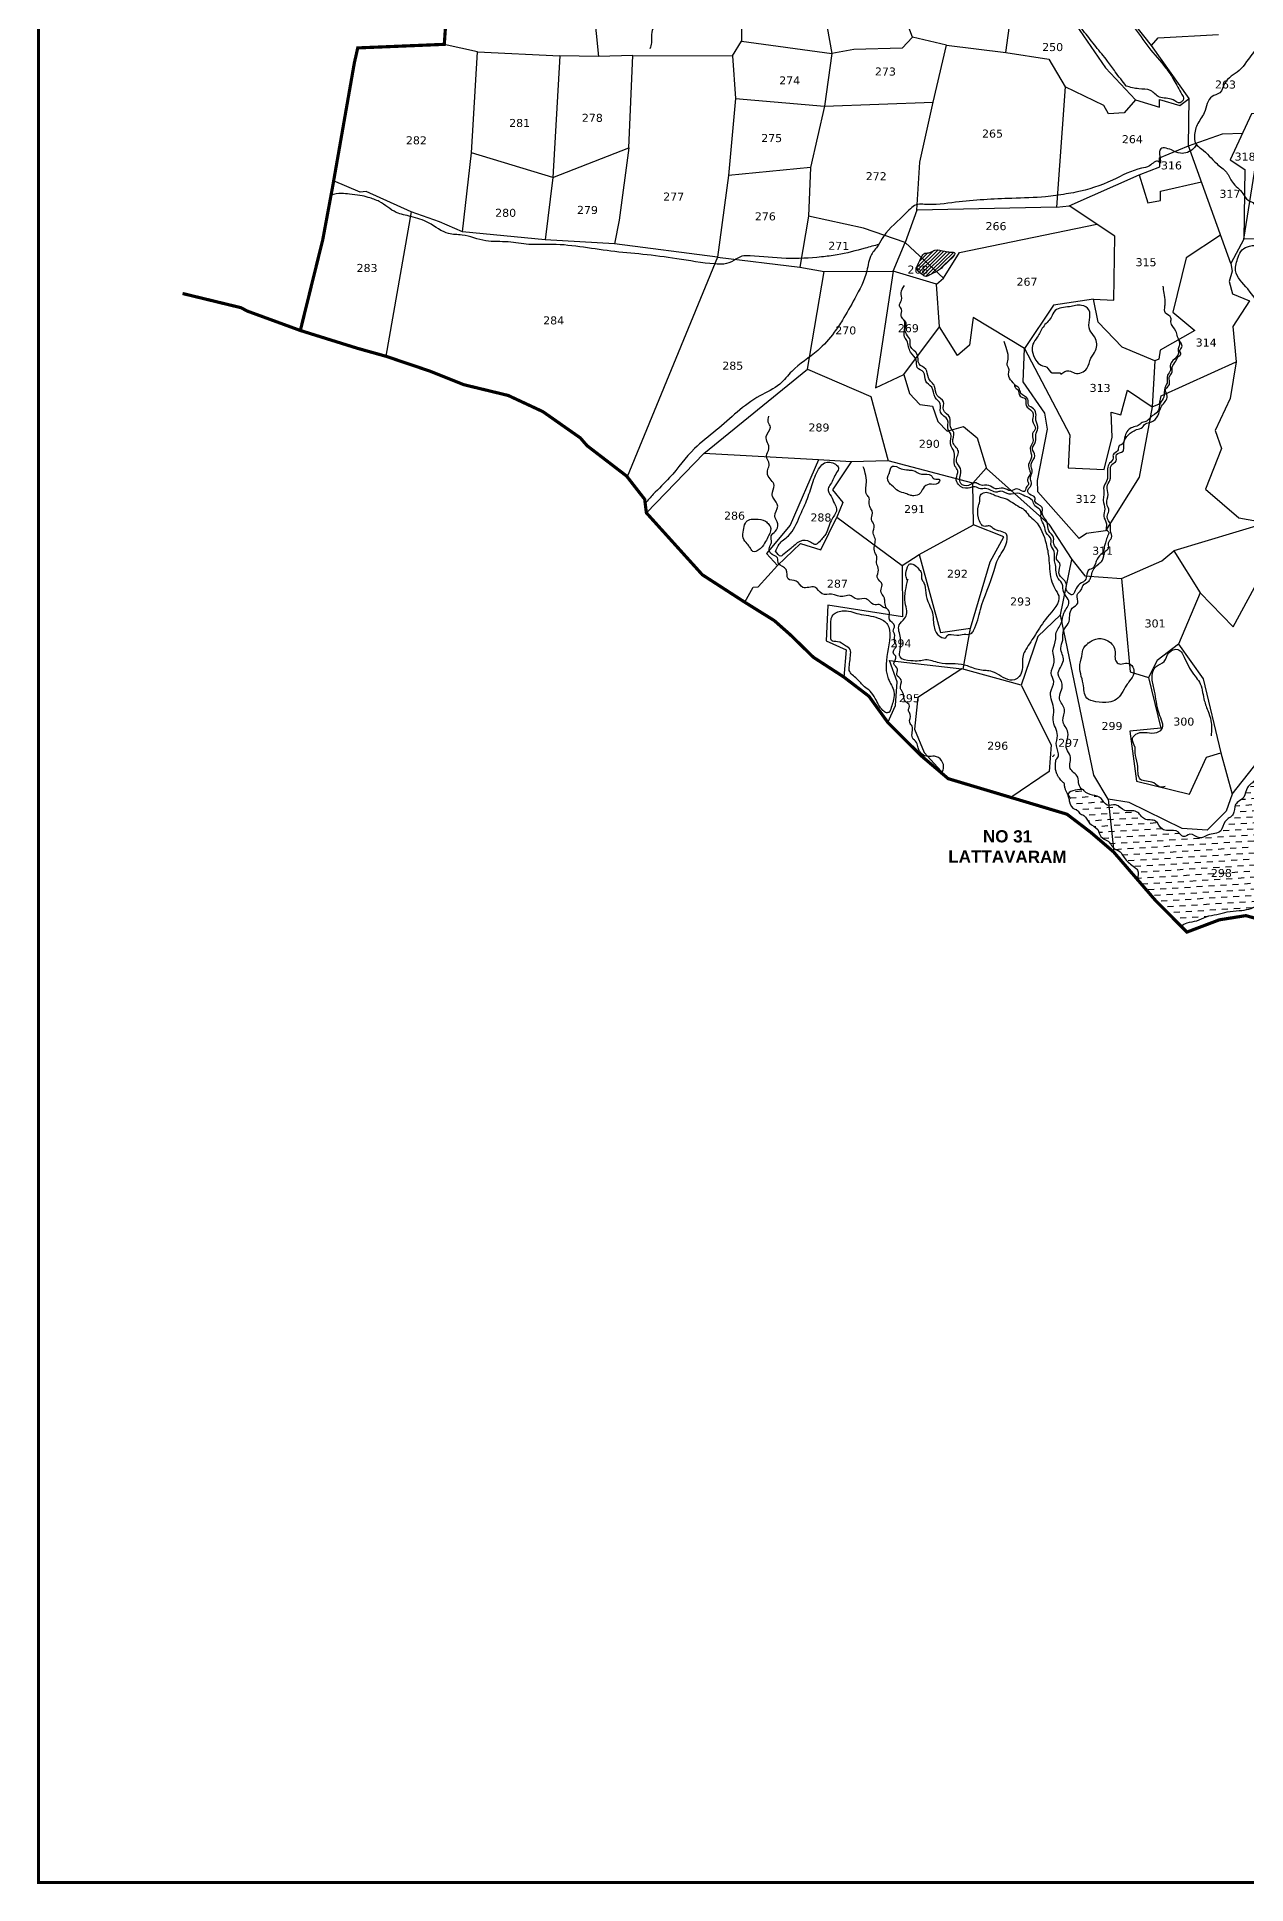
# Model space of a CAD drawing. Header units: inches. Extents: x 745102 to 755901, y 1649153 to 1658333.
# Drawn here: x 745102 to 748146, y 1649153 to 1653804 of the extents above; entities that cross this region are included whole.
import ezdxf
from ezdxf.enums import TextEntityAlignment as Align

# ---------------------------------------------------------------- set-up
doc = ezdxf.new("R2010")
doc.units = ezdxf.units.IN
doc.header["$MEASUREMENT"] = 0
doc.linetypes.add('ACAD_ISO02W100', pattern=[15, 12, -3])
for name, color, linetype in [('HILL', 223, 'Continuous'), ('PLOT', 7, 'Continuous'), ('PLOT NO', 7, 'Continuous'), ('ROADS', 6, 'Continuous'), ('tank', 4, 'Continuous'), ('TANKS-STREAM', 4, 'Continuous'), ('VILLAGE BOUNDRY', 5, 'Continuous'), ('VILLAGE STONES', 240, 'Continuous')]:
    doc.layers.add(name, color=color, linetype=linetype)
doc.styles.get("Standard").update_dxf_attribs({"font": 'verdana_0.ttf'})

msp = doc.modelspace()

# ---------------------------------------------------------------- hatches: boundary and pattern name
at = {"layer": 'tank'}
h = msp.add_hatch(dxfattribs=at)
h.set_pattern_fill('DASH', color=256, scale=121.5050865, angle=3.540536199, style=0)
edge = h.paths.add_edge_path()
edge.add_spline(control_points=[(747982.1, 1651565.2), (747987.3, 1651568.1), (747999.9, 1651575.1), (748023.2, 1651576.5), (748045.9, 1651590.5), (748072.7, 1651593.7), (748099.9, 1651601.7), (748127.3, 1651603.5), (748160.7, 1651607.2), (748189, 1651626), (748207.9, 1651646.9), (748220.5, 1651672.6), (748248.7, 1651681.9), (748271, 1651710.6), (748272.9, 1651744.8), (748269.4, 1651775.5), (748263.2, 1651803.4), (748275.9, 1651823), (748281.2, 1651844), (748280.1, 1651866.1), (748268.5, 1651887.9), (748248.3, 1651899.7), (748240.4, 1651917.7), (748239.6, 1651932.6), (748248.6, 1651942.9), (748261, 1651946), (748259.2, 1651960.9), (748247.1, 1651953.7), (748237.8, 1651961.9), (748229.4, 1651969.3), (748219.2, 1651976.1), (748205.5, 1651981.7), (748187.4, 1651971.3), (748170.9, 1651956.4), (748171.4, 1651928.9), (748145, 1651917.3), (748145.6, 1651885.7), (748114.4, 1651875.4), (748119.3, 1651842.2), (748089, 1651832.6), (748086.9, 1651795.7), (748052.6, 1651799.4), (748028.2, 1651780), (748008.2, 1651803.9), (747987.3, 1651784.2), (747974.8, 1651808.2), (747953.9, 1651804.9), (747930, 1651807.5), (747922.5, 1651837.5), (747887.3, 1651827), (747873.4, 1651861.2), (747839.2, 1651848.6), (747821.7, 1651876.3), (747793.4, 1651863.3), (747779.5, 1651899.5), (747747.1, 1651891.7), (747736.4, 1651909.3), (747720.9, 1651908.1), (747692.6, 1651905.5), (747700.2, 1651886.9), (747701.3, 1651874.2), (747708.9, 1651859.9), (747722.3, 1651857.9), (747725.7, 1651847), (747743.5, 1651844.1), (747748.9, 1651819.7), (747775.5, 1651813.1), (747777.8, 1651786.6), (747803.5, 1651781), (747810, 1651759.7), (747831.1, 1651754.4), (747840.2, 1651730.5), (747859.8, 1651718.6), (747877.3, 1651703.3), (747874.7, 1651690.7), (747872.8, 1651682)], knot_values=[0, 0, 0, 0, 17.611025, 42.441228, 67.641244, 94.937652, 121.838193, 151.895834, 176.605998, 220.849844, 248.659298, 260.215209, 304.558984, 328.754268, 364.622076, 401.716755, 423.098951, 445.671335, 467.562283, 487.091994, 510.431758, 537.778343, 553.757386, 567.401569, 579.343669, 592.135903, 600.352917, 608.660226, 621.996551, 632.979036, 643.014544, 658.428103, 673.310246, 701.857918, 720.333592, 747.399141, 773.163048, 800.695457, 825.788466, 852.491313, 878.746696, 913.439514, 934.031717, 960.457501, 978.145111, 994.092121, 1020.885527, 1035.131591, 1061.460893, 1089.90242, 1116.624727, 1146.531778, 1173.381754, 1194.562088, 1216.936085, 1263.386738, 1268.156459, 1269.665108, 1308.418954, 1313.663694, 1325.241956, 1348.206924, 1352.418202, 1363.74902, 1375.994392, 1400.056314, 1425.89547, 1445.370869, 1466.346169, 1493.568903, 1500.713703, 1528.332344, 1559.658591, 1570.131417, 1593.913244, 1593.913244, 1593.913244, 1593.913244], degree=3, periodic=0)
edge.add_spline(control_points=[(747872.8, 1651682), (747887.6, 1651664.3), (747921.9, 1651623.3), (747960.3, 1651586.2), (747982.1, 1651565.2)], knot_values=[0, 0, 0, 0, 68.78838, 158.969515, 158.969515, 158.969515, 158.969515], degree=3, periodic=0)
at = {"layer": 'TANKS-STREAM'}
h = msp.add_hatch(dxfattribs=at)
h.set_pattern_fill('ANSI31', color=256, scale=50.358309, angle=-0.2176, style=0)
h.set_pattern_definition([(44.78239196, (-11661.9383, -9013.263), (-4.434150564, 4.467960739), [])])
edge = h.paths.add_edge_path()
edge.add_spline(control_points=[(747319.3, 1653228.2), (747322.7, 1653236.3), (747326.9, 1653246.3), (747335.9, 1653260.4), (747350, 1653258.1), (747364.7, 1653271.1), (747385, 1653263.6), (747399.2, 1653262), (747416.2, 1653261.5), (747403.9, 1653242.7), (747390.4, 1653234.5), (747377.6, 1653218.9), (747365.5, 1653211.9), (747353.1, 1653206.6), (747338.8, 1653197), (747328.8, 1653208), (747318.5, 1653213.7), (747316.9, 1653224.5), (747319.6, 1653228.9), (747319.9, 1653229.5)], knot_values=[0, 0, 0, 0, 26.69036, 33.055765, 46.64494, 62.38284, 87.292683, 100.920415, 112.527984, 121.182692, 151.18496, 167.067624, 179.129463, 192.15518, 209.329109, 220.525263, 231.286721, 244.256173, 246.396802, 246.396802, 246.396802, 246.396802], degree=3, periodic=0)

# ---------------------------------------------------------------- linework, layer by layer
at = {"layer": 'HILL'}
for points in [[(747844.4, 1653679.9), (747876.6, 1653672.9), (747905.9, 1653668.4), (747928, 1653652.2), (747962.5, 1653645.2), (747980.6, 1653637.8), (747988.5, 1653647.6), (747984.6, 1653658.8), (747964.7, 1653695), (747943.8, 1653725.9), (747901.5, 1653776.8), (747861.6, 1653830.2), (747834.3, 1653859.1), (747787.9, 1653917.7), (747775.8, 1653937.3), (747747.5, 1653956.4), (747718.8, 1653982.4), (747673.4, 1654010.9), (747651.6, 1654041.8), (747656.1, 1654072.7), (747644, 1654096.2), (747620.1, 1654129), (747555.9, 1654193.2), (747519.9, 1654232.4), (747466.7, 1654285.5), (747433.1, 1654316.4), (747403.4, 1654326.3), (747392.1, 1654321), (747395.4, 1654300.9), (747401.1, 1654256.5), (747409.4, 1654232.1), (747423, 1654212), (747452.6, 1654168.9), (747467.7, 1654143.5), (747497.4, 1654111.6), (747550, 1654061.9), (747564.1, 1654046.7), (747588, 1654031), (747619.8, 1654029.9), (747636.4, 1654029.8), (747648, 1654005.8), (747672.2, 1653930.3), (747686.3, 1653896.6), (747711, 1653849.6), (747739.8, 1653815.1), (747768, 1653779.3), (747797.6, 1653742.6), (747817.1, 1653715.7), (747844.4, 1653679.9)], [(752594.5, 1649531.7), (752557.7, 1649556.8), (752540.7, 1649595), (752545.5, 1649667.2), (752573.5, 1649717.4), (752593.3, 1649740), (752628.1, 1649778.2), (752650.8, 1649800.4), (752661.8, 1649811.6), (752673.2, 1649834.5), (752671.5, 1649846.1), (752661.2, 1649845.8), (752625.9, 1649833.7), (752509.6, 1649792.7), (752498.3, 1649785.9), (752464.4, 1649781.2), (752426.2, 1649760.8), (752362.4, 1649738.1), (752322.9, 1649724.9), (752296.5, 1649713), (752255, 1649702.6), (752171, 1649727.5), (752119.4, 1649747.2), (752109.5, 1649747.3), (752069.8, 1649769.7), (752051.7, 1649771.4), (752043.4, 1649763.3), (752043, 1649749.6), (752045.4, 1649733.5), (752045.2, 1649697.5), (752042.1, 1649691.4), (752027, 1649684.6), (752011.3, 1649693.6), (751993.2, 1649721), (751951.5, 1649770.2), (751907.5, 1649824.4), (751839.9, 1649902.5), (751753.5, 1649998.8), (751693.5, 1650063), (751595, 1650128.6), (751505.1, 1650174.2), (751443.2, 1650206.9), (751401.3, 1650227.7), (751322.1, 1650298), (751241.4, 1650350.7), (751194.3, 1650393.3), (751150.9, 1650417.8), (751039.4, 1650474.5), (750857.3, 1650563.9), (750578.8, 1650697.8), (750538.4, 1650732.4), (750451.4, 1650795.5), (750404, 1650842.7), (750311.7, 1650920.2), (750271.2, 1650969.3), (750224.2, 1650998), (750169.6, 1651043.1), (750094, 1651053.7), (749972.3, 1651086.6), (749890.9, 1651137.3), (749845, 1651181.8), (749822.9, 1651267), (749828, 1651308.6), (749835.2, 1651344.2), (749832.1, 1651389.1), (749793.9, 1651453.1), (749719, 1651512), (749657.9, 1651571.3), (749614.2, 1651606.5), (749568.9, 1651651.6), (749562.1, 1651707.6), (749574.9, 1651729.5), (749590.4, 1651772.3), (749568.5, 1651796.1), (749534.9, 1651799.5), (749497.6, 1651829.3), (749476.5, 1651836.8), (749451.2, 1651851.8), (749406.2, 1651871.2), (749369.4, 1651899.4), (749350.8, 1651923.7), (749331.5, 1651929.8), (749262.3, 1651960.8), (749223.3, 1651979.7), (749217.3, 1652022.3), (749192.1, 1652048.2), (749178.4, 1652068.6), (749105.3, 1652108), (749060.8, 1652119.1), (749037.6, 1652104.9), (749027.1, 1652076.4), (749023, 1652029.1), (749011.9, 1651995), (749002.4, 1651956), (749001.2, 1651934), (749000, 1651917), (748984.5, 1651895.6), (748966.4, 1651895.7), (748943.8, 1651889.7), (748914.6, 1651896.4), (748892.1, 1651896.5), (748868, 1651921.4), (748877, 1651974.1), (748888.8, 1652052.7), (748895.6, 1652111), (748930.6, 1652174.4), (748959.9, 1652208.4), (748986.5, 1652256.7), (748996.5, 1652284.7), (748951, 1652325.6), (748933.7, 1652352.3), (748900.3, 1652382.7), (748863.6, 1652425.7), (748823.5, 1652456.1), (748775.8, 1652500.8), (748747.3, 1652524.6), (748684.6, 1652558.9), (748659.9, 1652571.1), (748556.6, 1652656.1), (748493, 1652715.7), (748417.3, 1652794.6), (748376.6, 1652838.1), (748329.9, 1652867.4), (748247, 1652931), (748230.1, 1652967.9), (748244, 1653005.2), (748251.8, 1653026.1), (748231, 1653069.4), (748197, 1653105.2), (748150.5, 1653169.2), (748119.8, 1653215.5), (748126.5, 1653249), (748136.5, 1653267.7), (748155.3, 1653277), (748168.5, 1653278.6), (748183.9, 1653276.3), (748200.4, 1653278.5), (748236.7, 1653258.5), (748265.2, 1653239.7), (748291.5, 1653207.2), (748301.9, 1653191.7), (748332.7, 1653172.9), (748359.4, 1653108.5), (748380.7, 1653057.3), (748439.5, 1652993), (748462.5, 1652981.3), (748488.9, 1652962), (748532.2, 1652917.8), (748577.6, 1652858.3), (748605.2, 1652828.1), (748654.6, 1652787.8), (748706.2, 1652750.7), (748764.4, 1652702.1), (748861, 1652630.3), (748950.5, 1652548.2), (749011.4, 1652493), (749113, 1652407.7), (749155.3, 1652371.2), (749204.1, 1652322.1), (749228.7, 1652297.3), (749335.4, 1652206.9), (749369.4, 1652162.8), (749395.1, 1652124.2), (749429.1, 1652085), (749465.9, 1652078.3), (749499, 1652078.1), (749539, 1652052.1), (749599.7, 1652021.4), (749640.9, 1652010.2), (749665, 1651986.5), (749697.9, 1651933.6), (749779, 1651824.6), (749795.4, 1651809.2), (749826.1, 1651764.5), (749891.9, 1651683.2), (749931.4, 1651641.3), (749985.7, 1651592.7), (750110.9, 1651472.5), (750159.1, 1651432.2), (750270, 1651313.8), (750299.5, 1651267.5), (750337.2, 1651199.2), (750389.4, 1651143.7), (750453.8, 1651123.1), (750491.2, 1651121.9), (750515.9, 1651103.1), (750530.7, 1651082.7), (750569.1, 1651068.8), (750607.7, 1651067.5), (750631.3, 1651058.7), (750673.7, 1651064), (750703.4, 1651043.5), (750764.5, 1651049.4), (750796.7, 1651042), (750876.5, 1651031.8), (750923.3, 1651033.3), (750947.5, 1651031), (750994.8, 1651037.4), (751044.9, 1651031.2), (751148.9, 1651028), (751268.1, 1651038.6), (751327, 1651040.6), (751390.9, 1651054.6), (751480.8, 1651103.2), (751513.6, 1651127), (751546.2, 1651136.2), (751561.1, 1651156.5), (751608.6, 1651188.8), (751658.2, 1651226.5), (751731.6, 1651275.2), (751808.8, 1651302.6), (751861.7, 1651320.9), (751927.7, 1651313.5), (751952, 1651321.6), (751987.2, 1651312.7), (752010.8, 1651315.4), (752039.9, 1651295.4), (752044.2, 1651267.9), (752087.4, 1651192.4), (752141.2, 1651153.7), (752181.7, 1651094.7), (752231.5, 1651066.7), (752268.8, 1651045.1), (752293, 1651018.6), (752295.6, 1651000.5), (752271.3, 1650966.5), (752172.6, 1650911.3), (752054.4, 1650850.5), (751971.5, 1650779.3), (751878.1, 1650687), (751840.5, 1650640.9), (751808.9, 1650590.4), (751805.4, 1650530.5), (751821.2, 1650474.5), (751831, 1650464.5), (751862.9, 1650448.5), (751926.7, 1650433.4), (751957.5, 1650419), (751991.5, 1650404), (752047.1, 1650399.4), (752076.3, 1650397.6), (752121.9, 1650387.5), (752146.7, 1650383.6), (752180.2, 1650369.7), (752227, 1650361.3), (752276.2, 1650362.7), (752324.6, 1650349.9), (752400.5, 1650339.7), (752440.7, 1650334), (752494.6, 1650328.9), (752535.3, 1650328.2), (752621.2, 1650321.3), (752762.4, 1650305.8), (752833.9, 1650304.5), (752892.8, 1650305.3), (752934.7, 1650306.8), (753019.4, 1650304.3), (753066.2, 1650302.5), (753098.1, 1650300.7), (753116.2, 1650293.6), (753116.3, 1650293.5)], [(747679.8, 1652954.5), (747700.2, 1652963.1), (747715.4, 1652957), (747745.3, 1652969), (747755.8, 1652994.9), (747767.6, 1653014.4), (747765.6, 1653047.3), (747752.6, 1653065.6), (747751.9, 1653091.3), (747750.7, 1653116.4), (747732.1, 1653127.8), (747701.7, 1653124.4), (747665.7, 1653114.6), (747655.2, 1653097.3), (747635.2, 1653073.1), (747620.7, 1653047.6), (747609.4, 1653029.9), (747608, 1653013.5), (747617.1, 1652990), (747630.5, 1652977), (747644.3, 1652972.2), (747657.7, 1652958.2), (747679.8, 1652954.5), (747679.8, 1652953.8)], [(746961.6, 1652507.5), (746970.5, 1652526.2), (746994, 1652547.4), (747022.2, 1652596.2), (747039.6, 1652635.8), (747054.8, 1652679.4), (747072.7, 1652719.8), (747084.7, 1652731.2), (747112.7, 1652727.5), (747120.5, 1652719.1), (747115.3, 1652706.7), (747100.1, 1652677.6), (747093.8, 1652666.2), (747101.5, 1652647), (747109.8, 1652628.7), (747115.4, 1652615.7), (747103.9, 1652590.3), (747088.7, 1652553.5), (747072, 1652532.7), (747060.5, 1652525.5), (747049.6, 1652531.8), (747022.5, 1652533.5), (747000.1, 1652515.4), (746982.9, 1652501.9), (746971.9, 1652496.8), (746961.6, 1652507.5), (746961.6, 1652506.7)], [(747248, 1652704.7), (747255.8, 1652722.8), (747277.7, 1652716.5), (747295.3, 1652713.3), (747307.3, 1652712.2), (747329.1, 1652702.8), (747353.5, 1652699.6), (747361.3, 1652690.7), (747374.8, 1652689.1), (747371.2, 1652680.3), (747348.3, 1652677.3), (747333.1, 1652666.9), (747325.3, 1652654), (747309.7, 1652648.3), (747300.3, 1652649.9), (747288.9, 1652654.1), (747270.7, 1652660.4), (747254.6, 1652674.5), (747246.8, 1652681.8), (747248, 1652704.7), (747248.5, 1652705.2)], [(747293.2, 1652435.9), (747290, 1652447.3), (747293.9, 1652469.3), (747298.3, 1652475.9), (747310, 1652475.2), (747321.3, 1652464.4), (747328.5, 1652455.3), (747329.4, 1652439.3), (747335.3, 1652429.2), (747339.6, 1652404.2), (747348, 1652375.6), (747356.4, 1652353.8), (747359.2, 1652330.3), (747367.9, 1652301.3), (747376.3, 1652294), (747390.5, 1652291.2), (747393, 1652295.5), (747417.9, 1652297), (747436.4, 1652299.5), (747454.1, 1652301.3), (747460.4, 1652309.4), (747477.6, 1652362.2), (747512, 1652460.3), (747518.7, 1652482.9), (747541.5, 1652524.6), (747542.9, 1652551.7), (747509.2, 1652566.1), (747499.5, 1652572.8), (747488.8, 1652571.2), (747472.8, 1652592.4), (747472.6, 1652622.6), (747476.1, 1652639.2), (747477.4, 1652649.9), (747488.5, 1652656.8), (747514.9, 1652649.1), (747539.7, 1652641.5), (747576.1, 1652620), (747587.4, 1652613.3), (747599.7, 1652598.8), (747614.7, 1652584.9), (747642.9, 1652527.8), (747649.4, 1652492.6), (747655.8, 1652437.4), (747664.8, 1652414.7), (747674.5, 1652396.4), (747645.7, 1652342.6), (747616.2, 1652299.4), (747591.9, 1652261.4), (747584.9, 1652246.5), (747582.9, 1652211.3), (747575.2, 1652193.7), (747563.3, 1652185.2), (747517.7, 1652200.8), (747498.5, 1652207.5), (747484.7, 1652208.8), (747467.7, 1652211.7), (747437.2, 1652222.2), (747373.5, 1652227.5), (747338.9, 1652235.2), (747323.2, 1652232.4), (747302.4, 1652233.1), (747275.1, 1652242.6), (747275.1, 1652260.2), (747276.5, 1652290.6), (747272.9, 1652323), (747286.5, 1652339), (747291.9, 1652353.4), (747287.6, 1652402.8), (747293.2, 1652435.9), (747293.1, 1652435.7)], [(746897.1, 1652517.8), (746890.5, 1652527), (746880, 1652542.2), (746880.7, 1652561.4), (746885.7, 1652579.5), (746896.7, 1652588.7), (746910.9, 1652589.6), (746936.2, 1652584.2), (746944.8, 1652575.9), (746948.4, 1652571.6), (746944, 1652547.6), (746936.7, 1652533.1), (746924.8, 1652516.4), (746915.2, 1652509.8), (746901.6, 1652510.5), (746897.1, 1652517.8), (746897.1, 1652516.5)], [(747248.8, 1652103.6), (747258.5, 1652135.5), (747259.6, 1652155.8), (747245.5, 1652187.4), (747240, 1652214.3), (747249, 1652293.7), (747243.5, 1652324.2), (747220.2, 1652340.5), (747171.5, 1652350.9), (747129.3, 1652358.6), (747104.4, 1652345.5), (747100.8, 1652332.4), (747100.7, 1652315.1), (747100.6, 1652292.8), (747102.1, 1652284.1), (747117.4, 1652281), (747137.6, 1652270.8), (747149.3, 1652261.6), (747150.2, 1652245.4), (747148.1, 1652226.1), (747147.1, 1652208.8), (747166.3, 1652187.8), (747185.5, 1652167.4), (747199.6, 1652156.6), (747212.8, 1652138.3), (747232.1, 1652107.5), (747240.7, 1652102.2), (747248.8, 1652103.6)], [(747749.3, 1652277.9), (747768.1, 1652287.7), (747794.6, 1652285.1), (747816.1, 1652259.5), (747819.9, 1652230), (747830.2, 1652224.6), (747847, 1652227), (747861.2, 1652217.1), (747863.6, 1652200.9), (747853.2, 1652182.3), (747845.3, 1652171.5), (747832.9, 1652150.4), (747819.6, 1652135.7), (747800.9, 1652128.9), (747768.4, 1652129.5), (747745.4, 1652139), (747736.2, 1652174.8), (747729.9, 1652199.9), (747728, 1652223.5), (747734, 1652250.5), (747742.4, 1652271.6), (747749.3, 1652277.9), (747747.4, 1652276.9)], [(747942.5, 1651916.2), (747930.7, 1651914.7), (747913.7, 1651925.5), (747880.1, 1651934.3), (747873, 1651972.3), (747867.2, 1652001.5), (747866.8, 1652014.7), (747860.6, 1652038), (747873.3, 1652050.2), (747921.5, 1652052.4), (747933.7, 1652060.1), (747927.5, 1652099.8), (747916, 1652156.8), (747909.8, 1652188.4), (747920.2, 1652218.5), (747939.9, 1652231.1), (747952.5, 1652254.1), (747974.9, 1652261.3), (747992.4, 1652237.9), (748018, 1652194), (748028.7, 1652179.3), (748040.2, 1652137), (748049.8, 1652107.8), (748058, 1652081.9), (748058.4, 1652044.3)]]:
    msp.add_spline(points, degree=3, dxfattribs=at)
at = {"layer": 'PLOT', "color": 5, "const_width": 7.68}
msp.add_lwpolyline([(745105.6, 1657661.9), (755896.7, 1657661.9), (755896.7, 1649156.9), (745105.6, 1649156.9)], close=True, dxfattribs=at)
at = {"layer": 'PLOT'}
for points in [[(747382, 1654402.2), (747377.3, 1654341.7), (747385.2, 1654257.6), (747463.2, 1654132.6), (747577.3, 1654027.5), (747634, 1654023.1), (747681.4, 1653886.8), (747792.6, 1653725.6), (747867.7, 1653645.4), (747928.3, 1653626.7), (747928.1, 1653646.3), (747979.3, 1653631.2), (748003.2, 1653648.8)], [(747306.6, 1653803.2), (747198.6, 1654085.5), (747130.2, 1654104.1), (747076, 1654070.6), (747047.2, 1654075.9), (747103.5, 1653761.6)], [(747908.2, 1653782.3), (747779, 1653945.7), (747664.8, 1654034.5), (747816.6, 1654068.7), (747892.1, 1654104.7)], [(746881.8, 1654028.5), (746875, 1653878.2), (746875.9, 1653793.3)], [(747541.1, 1653764.6), (747577.3, 1654027.5)], [(746875, 1653878.2), (746737.6, 1653901), (746498.1, 1653928.9), (746515.4, 1653754.4)], [(746173, 1653313), (746196, 1653512), (746211.2, 1653766), (746127.5, 1653784.9)], [(746853.2, 1653755.6), (746875.9, 1653793.3), (747103.5, 1653761.6)], [(747391.7, 1653782.5), (747306.6, 1653803.2), (747280.2, 1653775.1), (747159, 1653772.2), (747103.5, 1653761.6), (747084.9, 1653628.9), (747358.4, 1653639.4)], [(747317.4, 1653367.8), (747324.9, 1653488.1), (747358.4, 1653639.4), (747391.7, 1653782.5), (747541.1, 1653764.6), (747649.9, 1653747.6), (747690.9, 1653678.1)], [(748001.8, 1653529.5), (748003.2, 1653648.8), (747908.2, 1653782.3), (747924.9, 1653801.4), (748077.3, 1653809.4)], [(746211.2, 1653766), (746418.1, 1653756.4), (746400.9, 1653449.9), (746196, 1653512)], [(746592.4, 1653524.3), (746601.9, 1653756.8), (746515.4, 1653754.4), (746418.1, 1653756.4)], [(746601.9, 1653756.8), (746853.2, 1653755.6), (746860.4, 1653648.3), (746842.9, 1653454.5)], [(747867.7, 1653645.4), (747839.7, 1653612.3), (747800, 1653610.1), (747788, 1653631.3), (747690.9, 1653678.1), (747669, 1653374.6), (747701, 1653378.7)], [(746860.4, 1653648.3), (747084.9, 1653628.9)], [(747084.9, 1653628.9), (747049.8, 1653474.5), (747044.5, 1653352.4)], [(748140.5, 1653294.7), (748191.4, 1653611.1), (748160.4, 1653610.1), (748106.7, 1653494), (748143.6, 1653469.7), (748140.5, 1653294.7)], [(748108.1, 1653232.9), (748001.8, 1653529.5), (748086.6, 1653559.9), (748137.8, 1653561.2)], [(746400.9, 1653449.9), (746592.4, 1653524.3), (746567.8, 1653342), (746556, 1653282.9)], [(747877.5, 1653456.1), (747929, 1653476.9), (747928.7, 1653498.8), (748001.8, 1653529.5)], [(746400.9, 1653449.9), (746381.3, 1653293.1)], [(747049.8, 1653474.5), (746842.9, 1653454.5), (746815.8, 1653249.1), (747022.4, 1653224.2)], [(747762.3, 1653143.1), (747813, 1653140.8), (747816.1, 1653301.9), (747701, 1653378.7), (747877.5, 1653456.1), (747899.3, 1653385.8), (747931.2, 1653391.8), (747930.9, 1653415.5), (748034.4, 1653438.4)], [(746043.9, 1653362.9), (745931, 1653414.5), (745915.7, 1653413.1), (745848.8, 1653440.9)], [(746815.8, 1653249.1), (746556, 1653282.9), (746381.3, 1653293.1), (746173, 1653313), (746115.4, 1653338.1), (746043.9, 1653362.9), (745980.2, 1652999.7)], [(747042, 1652967.1), (747083.6, 1653213.2), (747257.5, 1653214), (747287.9, 1653285.6), (747182.8, 1653321.9), (747044.5, 1653352.4), (747022.4, 1653224.2), (747083.6, 1653213.2)], [(747669, 1653374.6), (747317.4, 1653367.8), (747287.9, 1653285.6), (747384.8, 1653196.1), (747425, 1653260.5), (747770.8, 1653332.1)], [(748082.3, 1653304.8), (747995.6, 1653247.4), (747961.9, 1653111), (748017.3, 1653064.2), (747930.4, 1653015), (747926.5, 1652992.5), (747916.3, 1652988), (747910.3, 1652872.4), (747928.2, 1652879.5), (747932.2, 1652900), (748121.6, 1652985.9)], [(748220.3, 1653294.9), (748140.5, 1653294.7), (748108.1, 1653232.9), (748111.4, 1653214.1), (748104.1, 1653188.2), (748112.2, 1653156.8), (748154.8, 1653139.2), (748112.9, 1653074.3), (748121.6, 1652985.9), (748106.2, 1652893.1), (748068.3, 1652812.7), (748084.3, 1652767.1), (748044.2, 1652665.3), (748128.5, 1652592.8), (748198.5, 1652580), (747964.6, 1652509.3), (748031, 1652403.7), (747976.4, 1652275), (747922.9, 1652233.6), (747900.3, 1652190.6), (747931.5, 1652062.9), (747853.3, 1652055.7), (747870.2, 1651929.6), (748003.5, 1651897.1), (748046.7, 1651990.5), (748083.1, 1652001), (748111, 1651896.8), (748095.9, 1651854.6), (748048.1, 1651806.7), (747985.3, 1651810.9), (747852.2, 1651876.4), (747799.2, 1651884.7), (747813, 1651751.4)], [(746815.8, 1653249.1), (746588.2, 1652695.9)], [(747366.7, 1653181.2), (747257.5, 1653214), (747213.1, 1652920.5), (747284.2, 1652953.5), (747374.1, 1653073.7)], [(747588.6, 1653019.3), (747458.8, 1653097.5), (747449.9, 1653027.3), (747419.5, 1653001.3), (747374.1, 1653073.7), (747366.7, 1653181.2), (747384.8, 1653196.1)], [(747916.3, 1652988), (747834.6, 1653022.6), (747773.9, 1653085.4), (747762.3, 1653143.1), (747661.6, 1653128.3), (747588.6, 1653019.3)], [(747910.3, 1652872.4), (747876.9, 1652695.1), (747792.5, 1652559.9), (747744.2, 1652553.7), (747726.3, 1652540.7), (747621.8, 1652658.3), (747621, 1652686.7), (747646.5, 1652815.7), (747639.3, 1652856.5), (747585.4, 1652935), (747588.6, 1653019.3), (747703, 1652801.8), (747698.3, 1652718.9), (747789.2, 1652714.8), (747808.9, 1652795.8), (747806.6, 1652858.5), (747830.6, 1652852.3), (747847.9, 1652914.2), (747910.3, 1652872.4)], [(746781.1, 1652754.5), (747042, 1652967.1), (747201.7, 1652898.6), (747245.5, 1652736.3)], [(747284.2, 1652953.5), (747298.8, 1652905.7), (747325.2, 1652878.1), (747356.7, 1652874.3), (747370, 1652835.4), (747393.9, 1652811.3), (747434.9, 1652822.5), (747469.3, 1652794.1), (747492.9, 1652717.4), (747649.3, 1652577.1), (747707.4, 1652487.8), (747740.2, 1652446.4), (747832.3, 1652440.4), (747934.1, 1652484.9), (747964.6, 1652509.3)], [(747069.6, 1652738.8), (746781.1, 1652754.5), (746636.4, 1652605.3)], [(747152.3, 1652734.1), (747069.6, 1652738.8), (746998.7, 1652574.7), (746939.1, 1652502.7), (746966.5, 1652473.1)], [(747458.3, 1652680.3), (747245.5, 1652736.3), (747152.3, 1652734.1), (747105.3, 1652663.3), (747131.2, 1652631.3), (747116, 1652594.1), (747280.4, 1652473.1), (747323.1, 1652500.7), (747460, 1652575.3)], [(747433.7, 1652212), (747452.1, 1652315.4), (747502, 1652482.4), (747536.1, 1652544.9), (747460, 1652575.3), (747458.3, 1652680.3), (747492.2, 1652718)], [(746884.2, 1652380.3), (746905.3, 1652418.6), (746917.6, 1652419.4), (746966.5, 1652473.1), (747024.2, 1652528.1), (747075.8, 1652512), (747116, 1652594.1)], [(747280.4, 1652473.1), (747281.4, 1652343.9), (747093, 1652373.1), (747089.4, 1652283.3), (747139.4, 1652260.6), (747133.5, 1652192)], [(747323.1, 1652500.7), (747377.3, 1652304.3), (747452.1, 1652315.4)], [(747799.2, 1651884.7), (747763, 1651944.8), (747679.4, 1652348.4), (747707.4, 1652487.8)], [(748031, 1652403.7), (748114, 1652318.7), (748189.7, 1652457.4), (748216.9, 1652491.6), (748383.9, 1652461.7), (748478.9, 1652458.8), (748361.9, 1652256.7), (748359.9, 1652106.7)], [(747832.3, 1652440.4), (747854.4, 1652205.2), (747900.3, 1652190.6)], [(747679.4, 1652348.4), (747622.1, 1652294.1), (747580.4, 1652171.9), (747655.3, 1652021.6), (747650.8, 1651953.9), (747554.1, 1651888.9)], [(747244.3, 1652077.6), (747263.3, 1652120.6), (747267.5, 1652180.1), (747248.4, 1652233.6), (747430.3, 1652213)], [(747976.4, 1652275), (748038.3, 1652187.2), (748083.1, 1652001)], [(747580.4, 1652171.9), (747430.3, 1652213), (747319.8, 1652140.8), (747311.3, 1652060.8), (747335.8, 1652001.6)], [(747335.8, 1652001.6), (747395.3, 1651936.9)], [(748111, 1651896.8), (748205.9, 1652017), (748256, 1651976.3), (748294.7, 1651700.2), (748358.6, 1651669.3), (748395.6, 1651679.4), (748404.3, 1651628.4), (748375.1, 1651588.5), (748402.3, 1651542.9), (748365.7, 1651537.4), (748370.2, 1651527.5), (748330.2, 1651536.1), (748287.6, 1651566.1), (748280.6, 1651556.1), (748220, 1651566.6), (748179.4, 1651555.8)]]:
    msp.add_lwpolyline(points, dxfattribs=at)
at = {"layer": 'ROADS'}
for points in [[(749791.1, 1654622.7), (749794.6, 1654608.7), (749790.2, 1654589), (749775.4, 1654574.7), (749774, 1654575), (749744.1, 1654569), (749691.2, 1654564.2), (749620.7, 1654558), (749572.9, 1654550.3), (749482, 1654542.3), (749441.3, 1654527.3), (749402.4, 1654515.6), (749365.7, 1654499.3), (749331.5, 1654496.9), (749301.7, 1654503.8), (749263.9, 1654506.8), (749177.7, 1654493.4), (749129.8, 1654472.7), (749111.7, 1654460.2), (749093.7, 1654450.6), (749073.9, 1654443.1), (749039, 1654437.2), (748995.1, 1654421.1), (748954.9, 1654393.7), (748920.3, 1654373), (748890, 1654356.6), (748863.4, 1654342), (748847.1, 1654319), (748832.7, 1654300.4), (748816.4, 1654287.9), (748764.4, 1654260.6), (748743.8, 1654240.9), (748722.9, 1654227.3), (748702.6, 1654200.1), (748674.5, 1654176.5), (748643.9, 1654161.8), (748620.1, 1654153.7), (748599.2, 1654137.6), (748582.2, 1654110), (748557.7, 1654092.1), (748531.2, 1654052.1), (748509.6, 1654028.8), (748465.9, 1653993.7), (748445.4, 1653976.6), (748417.2, 1653959.4), (748379.8, 1653940.9), (748337, 1653897.4), (748306, 1653881), (748286.5, 1653860.9), (748267.7, 1653833.7), (748250.4, 1653814.7), (748229.4, 1653795.4), (748204.2, 1653788.3), (748165.9, 1653764.8), (748128.7, 1653718.9), (748092.6, 1653687.1), (748079.9, 1653662.7), (748060.8, 1653653.5), (748040.8, 1653612.7), (748023.1, 1653581.9), (748016.5, 1653549.6), (748020.4, 1653533.4), (748033.7, 1653522.2), (748072.4, 1653484.5), (748096.8, 1653462.8), (748112.1, 1653438), (748138.3, 1653409.1), (748151.5, 1653392.2), (748163, 1653386.8), (748174.4, 1653364.1), (748204.2, 1653331.7), (748227.5, 1653315), (748247.2, 1653286.6), (748264.7, 1653271.1), (748280.5, 1653257.7), (748293.7, 1653235.7), (748303, 1653219.9), (748321.7, 1653203.7), (748349.7, 1653190.6), (748365.1, 1653185.5), (748392.5, 1653165.1), (748420.1, 1653139.9), (748460.9, 1653112.8), (748493.6, 1653086.1), (748526.6, 1653059), (748599.5, 1652993.7), (748627.5, 1652980), (748652.2, 1652950.1), (748680.5, 1652932), (748720.3, 1652907), (748769.5, 1652882.4), (748838.9, 1652839.5), (748889.9, 1652800.5), (748943.3, 1652762.2), (748984.2, 1652737.3), (749025.4, 1652691.9), (749070.6, 1652642.5), (749143, 1652587.3), (749172.1, 1652564.5), (749213.6, 1652514.4), (749277.1, 1652429.1), (749300, 1652394.9), (749330.8, 1652365.3), (749361.2, 1652326), (749383.5, 1652293.3), (749424.4, 1652265.2), (749492.5, 1652211), (749563.9, 1652149.4), (749590.8, 1652124.5), (749634.5, 1652069.7), (749668.9, 1652023.8), (749692.1, 1651983.4), (749718.2, 1651938.8), (749763, 1651881.9), (749786.6, 1651849.2), (749851.1, 1651775.3), (749881.5, 1651734.9), (749954.3, 1651657.9), (749991.6, 1651618.9), (750062.2, 1651555.6), (750114.2, 1651501.5), (750192.7, 1651427), (750240.4, 1651383), (750272.6, 1651350.5), (750316.4, 1651288.3), (750337.6, 1651235.5), (750404.1, 1651159.3), (750456.6, 1651143.5), (750510.9, 1651146.8), (750546.2, 1651154.7), (750655.3, 1651163.6), (750696.3, 1651163.4), (750767.9, 1651144.1), (750834.9, 1651133.4), (750879.3, 1651120), (750930.7, 1651113.4), (750989.1, 1651105.1), (751057.7, 1651076.6), (751121.8, 1651045.7), (751201.3, 1651045.8), (751268.9, 1651027.1), (751331.8, 1651011.3), (751406.9, 1650986.7), (751462.9, 1650980.2), (751521.8, 1650971.9), (751585.3, 1650964.1), (751648.3, 1650954.1), (751754.5, 1650910.4), (751886.9, 1650865.6), (751952.1, 1650846.9), (752007.6, 1650827.6), (752058.9, 1650801.5), (752107.9, 1650769), (752272, 1650693.7), (752413.9, 1650631.9), (752488.3, 1650587.7), (752586.7, 1650536.2), (752623.1, 1650519.3), (752717.7, 1650483.1), (752836.6, 1650443.4), (752871.8, 1650435.2), (752945.1, 1650403.2), (753030.6, 1650401.1), (753124.8, 1650395.6), (753213.6, 1650383.6), (753240.1, 1650378.3), (753294.4, 1650378.7), (753307.2, 1650394.8), (753388.8, 1650414.1), (753439.2, 1650439.3), (753488.3, 1650455.9), (753515.5, 1650464.6), (753514.8, 1650464.2)], [(748021.3, 1653532.2), (748015, 1653523.1), (747998.6, 1653512.9), (747981.3, 1653510.6), (747958.2, 1653519.1), (747929.6, 1653518.8), (747928.9, 1653486.7), (747925.8, 1653489.6), (747903.6, 1653479.3), (747883.1, 1653472.8), (747809.7, 1653442.9), (747717.9, 1653412.6), (747693, 1653408.2), (747641.7, 1653401.3), (747556.9, 1653397.1), (747415.1, 1653387.4), (747336.5, 1653382), (747319.9, 1653382.1), (747290.8, 1653360.4), (747233.6, 1653301.4), (747219.9, 1653278.3), (747202.8, 1653255.4), (747191.4, 1653214.4), (747160.9, 1653144.9), (747129.8, 1653090.4), (747109.3, 1653060), (747067.7, 1653014.2), (747002.5, 1652961.5), (746972.3, 1652929.6), (746922, 1652900), (746812.2, 1652813.2), (746757.4, 1652767.1), (746694.9, 1652694.1), (746653.7, 1652652), (746633.3, 1652629.2)], [(747221.7, 1653281), (747187, 1653271.7), (747116.9, 1653254.9), (747076.9, 1653249.7), (746988, 1653245.9), (746897.4, 1653252.3), (746876.9, 1653251.2), (746856.8, 1653240.7), (746831.2, 1653231.8), (746808.5, 1653231.9), (746712.8, 1653245.1), (746627.4, 1653256.2), (746547.1, 1653264.3), (746389.6, 1653281.3), (746340.4, 1653281), (746288.5, 1653287.4), (746231.9, 1653290.3), (746172.1, 1653304.8), (746138.5, 1653308.5), (746088, 1653335.4), (746043.4, 1653351.5), (746006.7, 1653361.7), (745963.9, 1653388.9), (745936.2, 1653399.4), (745915.2, 1653404.6), (745888.7, 1653407.6), (745868.4, 1653409.3), (745842.4, 1653405.7)]]:
    msp.add_spline(points, degree=3, dxfattribs=at)
at = {"layer": 'TANKS-STREAM'}
for points in [[(746686.1, 1654394.5), (746684.1, 1654386.4), (746693, 1654369.7), (746684.1, 1654340.9), (746692.3, 1654320.8), (746683.7, 1654284.3), (746687.9, 1654261.4), (746675.9, 1654227.7), (746685, 1654203.8), (746677.8, 1654172.6), (746683.7, 1654152.9), (746677.4, 1654119.9), (746680.3, 1654099.5), (746678.8, 1654090.6), (746677.8, 1654081.8), (746680, 1654069.2), (746680.3, 1654058.7), (746674.7, 1654042.7), (746680.7, 1654023.6), (746673, 1653998.8), (746680.3, 1653977.5), (746668.6, 1653947.2), (746671.3, 1653930.8), (746660, 1653908.7), (746664.8, 1653892.4), (746656.9, 1653866.8), (746659.1, 1653849.7), (746650, 1653815.8), (746649, 1653789.1), (746645.2, 1653773.8)], [(747319.3, 1653228.2), (747330.9, 1653252.5), (747334.9, 1653257.5), (747348.3, 1653260.1), (747362.8, 1653266.6), (747387.8, 1653263.8), (747401.4, 1653262), (747412.7, 1653259.1), (747409.1, 1653251.1), (747387.4, 1653230.1), (747376.1, 1653218.8), (747365.8, 1653212.3), (747354, 1653206.5), (747337.6, 1653200.9), (747328.4, 1653207.5), (747320.3, 1653214.6), (747318.9, 1653227.6), (747319.9, 1653229.5)], [(747667.8, 1651984.2), (747673.9, 1651993), (747668.7, 1652018.6), (747671.2, 1652044.7), (747660.6, 1652084.5), (747662.5, 1652109.4), (747654.3, 1652153.4), (747662.1, 1652180.4), (747655.7, 1652201.8), (747663.5, 1652229.1), (747660.1, 1652258.2), (747667.3, 1652287.8), (747667.4, 1652300.3), (747681.1, 1652327.5), (747687.8, 1652353), (747700.4, 1652380), (747685.6, 1652411.5), (747684.5, 1652424.5), (747673.3, 1652440), (747666.3, 1652474.5), (747663.9, 1652488.1), (747663.4, 1652507.7), (747655.1, 1652525.4), (747655.8, 1652537.8), (747643.3, 1652555.2), (747638.1, 1652572.5), (747630.1, 1652591.8), (747628.1, 1652612.8), (747614.5, 1652623.3), (747608.3, 1652636.4), (747589.4, 1652647.6), (747570.9, 1652654.7), (747549.9, 1652652.7), (747528.8, 1652659.8), (747519.3, 1652657.5), (747490, 1652666.5), (747477.5, 1652665.8), (747464.4, 1652670.8), (747446.6, 1652667.2), (747422.3, 1652676.4), (747416.6, 1652691.6), (747420.5, 1652711.4), (747413.4, 1652723.2), (747411.7, 1652757.5), (747402.2, 1652779.1), (747402.7, 1652804.5), (747396.4, 1652814.5), (747394.7, 1652839.7), (747377.1, 1652858.8), (747376.4, 1652880), (747363.4, 1652896), (747354.8, 1652921.4), (747339.8, 1652936.9), (747334, 1652959.2), (747318.4, 1652971.4), (747315.9, 1652990.1), (747301.6, 1653009.6), (747292, 1653039), (747286.3, 1653048.9), (747286, 1653065.7), (747284.3, 1653091.5), (747277.6, 1653101.7), (747278.8, 1653117.6), (747273.6, 1653126.4), (747278.6, 1653141.1), (747278, 1653159.7), (747286.1, 1653177.4)], [(747733.5, 1651908.2), (747725.4, 1651922.2), (747722.9, 1651939.5), (747703.4, 1651962.1), (747703.8, 1651993.7), (747694.7, 1652010.1), (747697.8, 1652052.2), (747684.8, 1652082.9), (747689.2, 1652110.2), (747676.8, 1652137.1), (747683.5, 1652173.9), (747673.1, 1652199.4), (747686.3, 1652233.9), (747679.9, 1652264.9), (747684.6, 1652285.1), (747687, 1652309.3), (747698.8, 1652326.7), (747708.7, 1652365.5), (747722.5, 1652378.2), (747721.3, 1652398.6), (747731.5, 1652411.9), (747735.5, 1652422), (747750.9, 1652434.4), (747755.8, 1652443.5), (747760.4, 1652459.5), (747775.2, 1652477), (747785.1, 1652486.3), (747791.4, 1652507.9), (747800.2, 1652517.6), (747800, 1652530), (747807.5, 1652542.1), (747805, 1652561), (747805, 1652574.6), (747796.3, 1652595.9), (747800.9, 1652609.3), (747795.4, 1652629.2), (747799.1, 1652651.4), (747796.3, 1652672), (747803.5, 1652687), (747804.6, 1652711.9), (747808.6, 1652727.3), (747819.1, 1652736), (747820.1, 1652752), (747836.5, 1652760.5), (747838.2, 1652775.8), (747864.2, 1652812.2), (747870.4, 1652814.8), (747885.2, 1652820.9), (747893, 1652829.4), (747908.1, 1652834.2), (747923.8, 1652849.8), (747933.7, 1652874), (747947.6, 1652898.7), (747943.7, 1652915.7), (747953.3, 1652928.6), (747953, 1652947.5), (747958.3, 1652956), (747960.6, 1652964.8), (747960.6, 1652972.3), (747969.2, 1652987.6), (747974.8, 1652997.4), (747982.3, 1653005.6), (747979.4, 1653014.4), (747984.7, 1653022.5), (747982.7, 1653032.5), (747977.2, 1653041.6), (747974, 1653048.8), (747969.8, 1653062.9), (747957.1, 1653086.1), (747957.2, 1653096.6), (747943.8, 1653108.4), (747942.2, 1653126.5), (747942.9, 1653137.3), (747940.1, 1653158.5), (747937.5, 1653176.2)], [(747563.6, 1652928.4), (747564.6, 1652921.4), (747571.3, 1652915.5), (747577.3, 1652899.4), (747589.8, 1652892.9), (747593, 1652875.5), (747606.9, 1652861.5), (747610.4, 1652852.1), (747608.3, 1652836.6), (747615.8, 1652817.5), (747608.7, 1652804.9), (747610.2, 1652788.1), (747603, 1652767.8), (747606.1, 1652745.5), (747598.7, 1652726.9), (747601.5, 1652711.8), (747603.3, 1652704.6), (747595.9, 1652689), (747598.5, 1652677.3), (747592.6, 1652669.2), (747588.8, 1652659.2), (747569.2, 1652665.4), (747553.8, 1652661.1), (747535, 1652667.4), (747515, 1652665.6), (747498.6, 1652674.6), (747477.1, 1652675.5), (747467.1, 1652680.6), (747447.2, 1652674.5), (747428.2, 1652678.9), (747425.9, 1652695.1), (747427.5, 1652717), (747417.1, 1652733.9), (747421.9, 1652760.3), (747407.8, 1652784.1), (747410.3, 1652807.9), (747402, 1652821.5), (747400.3, 1652845.2), (747384.4, 1652865), (747384.6, 1652885.2), (747368.4, 1652900.7), (747362.2, 1652923.7), (747346.3, 1652945.6), (747339.9, 1652967), (747323, 1652980.3), (747318.2, 1653004.3), (747301.7, 1653024.1), (747300.2, 1653040.6), (747291.2, 1653054.9), (747288, 1653071.1), (747290.8, 1653081.6), (747284.5, 1653091.4)], [(747975.7, 1653044), (747978.6, 1653028.8), (747975.4, 1653018.4), (747975.9, 1653007.8), (747962.2, 1652988.9), (747955.3, 1652975.9), (747955.7, 1652964.5), (747948.5, 1652951.6), (747947.4, 1652932), (747941.7, 1652920.2), (747939.3, 1652896.7), (747930.3, 1652881.6), (747924.6, 1652862.2), (747905.1, 1652844.9), (747897, 1652837), (747884.9, 1652832.7), (747874.4, 1652825.2), (747860, 1652820.5), (747841.8, 1652799.5), (747834, 1652778.3), (747825.6, 1652772.1), (747823, 1652761.5), (747811.3, 1652751.4), (747811.9, 1652743.2), (747802.7, 1652730.2), (747797.4, 1652700.6), (747796.9, 1652689.4), (747788.7, 1652673.2), (747788.2, 1652649.9), (747786.5, 1652636.6), (747790.6, 1652614.7), (747788, 1652596.8), (747794.8, 1652577.8), (747796.4, 1652560.7), (747799.5, 1652558.4), (747799.3, 1652549.7), (747796.4, 1652543.3), (747792.6, 1652530.1), (747789.2, 1652519.5), (747786, 1652505.2), (747781, 1652500.9), (747769.2, 1652483.8), (747764.8, 1652472.4), (747758.9, 1652464.9), (747752.5, 1652463.1), (747744.5, 1652445.8), (747743, 1652438.5), (747728.1, 1652426.8), (747715.7, 1652409.6), (747708, 1652398.8), (747698.4, 1652404.6), (747693.8, 1652411.1), (747694.3, 1652423.8), (747687.1, 1652437), (747675, 1652454), (747677, 1652478.4), (747669.1, 1652489), (747672.1, 1652509.4), (747662.2, 1652527.2), (747661.6, 1652542.9), (747649.4, 1652560), (747645.1, 1652581.8), (747633.1, 1652604.5), (747632.7, 1652618.5), (747614.8, 1652635.1), (747614.8, 1652643.8), (747600.9, 1652652.4), (747597.8, 1652665.3), (747603.5, 1652671.4), (747606, 1652680.8), (747603.3, 1652693.3), (747608, 1652708.3), (747604.9, 1652727.7), (747614.6, 1652749), (747608.8, 1652767.2), (747616.4, 1652784.9), (747616.9, 1652802.1), (747622.2, 1652818.1), (747617.2, 1652838.5), (747617.5, 1652851), (747611.5, 1652867.5), (747598.2, 1652876.9), (747596.6, 1652891.7), (747579.5, 1652906.1), (747574.4, 1652920.2), (747565.8, 1652926.1), (747560, 1652932.6), (747548.8, 1652948.9), (747548.5, 1652970.2), (747545.2, 1652976.9), (747547.3, 1652992.5), (747543.8, 1653015.9), (747537.2, 1653037.1)], [(747379.6, 1651950.3), (747384.5, 1651961.7), (747379.5, 1651981.7), (747361.6, 1651992.5), (747345.5, 1651991.9), (747330.7, 1651998), (747320.5, 1652013.4), (747316.3, 1652027), (747306.3, 1652039.1), (747305.2, 1652068.2), (747299.4, 1652077.3), (747300.9, 1652097.8), (747296.4, 1652107.1), (747298.2, 1652121.7), (747290.6, 1652128.3), (747280.8, 1652155.3), (747276.6, 1652161.9), (747277.6, 1652185.1), (747266.7, 1652197.6), (747269, 1652211.7), (747259.6, 1652225.1), (747262.8, 1652234.5), (747264.1, 1652244.5), (747258.4, 1652251.8), (747261.5, 1652262.7), (747265.9, 1652269.7), (747261, 1652282.6), (747261.3, 1652300.4), (747258, 1652307.5), (747261.4, 1652320.9), (747248.1, 1652336.8), (747248.5, 1652354.7), (747239.4, 1652365.4), (747228.8, 1652370.1), (747225.2, 1652374.1), (747212.7, 1652373.7), (747189.5, 1652388.9), (747167.6, 1652387.9), (747146.8, 1652397.9), (747131.2, 1652394.4), (747102.8, 1652400.2), (747079.1, 1652401.6), (747060.4, 1652418), (747030.4, 1652417.7), (747013.6, 1652433.3), (746993, 1652439.4), (746988.5, 1652462.9), (746969.3, 1652477.4), (746966.1, 1652491.8), (746948.9, 1652504), (746946, 1652518.5), (746951.2, 1652531.1), (746950.7, 1652547.4), (746960.9, 1652558.3), (746967.4, 1652577.9), (746959.9, 1652597.4), (746967, 1652621.9), (746956.3, 1652642.7), (746953.1, 1652651.7), (746957.7, 1652674.5), (746941.7, 1652701.6), (746942.1, 1652714.5), (746945.5, 1652727.4), (746938.5, 1652748.5), (746945, 1652766.5), (746937.9, 1652797.2), (746948.6, 1652820.9), (746943.1, 1652833.8), (746944.6, 1652848.4)], [(747240.6, 1652364.8), (747236.9, 1652379.7), (747235.6, 1652390.6), (747226.6, 1652409.3), (747230, 1652423.7), (747217.7, 1652443.2), (747221, 1652461.2), (747215.9, 1652480), (747216.5, 1652494.6), (747210.4, 1652509.9), (747211.6, 1652526.5), (747212.3, 1652541.1), (747207.3, 1652554.5), (747210.1, 1652574.3), (747202.9, 1652588.8), (747205.9, 1652604.2), (747197, 1652627.7), (747197.6, 1652642.4), (747191.8, 1652651), (747190.4, 1652681.5), (747187.6, 1652705.3), (747182.5, 1652721.5)], [(747982.1, 1651565.2), (747998.1, 1651572.9), (748022.5, 1651578.5), (748045.8, 1651588.4), (748072.7, 1651594.5), (748099.1, 1651600.5), (748129.2, 1651603.9), (748153.7, 1651607.8), (748192, 1651630.7), (748210.1, 1651652.1), (748216, 1651662.1), (748251.8, 1651688.8), (748266.6, 1651708.2), (748271.9, 1651743.9), (748267.9, 1651781.1), (748266.1, 1651802.5), (748274.8, 1651823.5), (748280.2, 1651844.9), (748278.9, 1651864.5), (748267.7, 1651885.2), (748247.7, 1651904.1), (748241.1, 1651918.8), (748241.4, 1651932.6), (748249.2, 1651941.7), (748259.3, 1651949.7), (748257.8, 1651957.8), (748249.5, 1651956.5), (748237.4, 1651962.2), (748228.9, 1651969.4), (748220.5, 1651974.9), (748205.6, 1651979.3), (748191.8, 1651973.4), (748172.9, 1651951.7), (748168.5, 1651933.6), (748149.8, 1651913.8), (748140.5, 1651889.6), (748120, 1651870.9), (748113.7, 1651846.4), (748093.7, 1651828.5), (748082.6, 1651804.5), (748049.3, 1651793.8), (748029.8, 1651786.8), (748004.9, 1651796.1), (747988, 1651790.3), (747976.1, 1651801.1), (747949.5, 1651805.8), (747935.5, 1651809), (747918.7, 1651829.4), (747890.5, 1651834.6), (747870.8, 1651853), (747840.9, 1651856.1), (747817.8, 1651870.2), (747796.5, 1651869.6), (747781.2, 1651886.1), (747738.7, 1651905.8), (747735.2, 1651909.1), (747733.7, 1651909.1), (747697.7, 1651894.1), (747699.2, 1651889), (747701.7, 1651877.6), (747715.5, 1651859.1), (747719.6, 1651857.9), (747726.9, 1651849.1), (747737.9, 1651843.4), (747752.2, 1651823.9), (747772.8, 1651808), (747781, 1651790.1), (747798.7, 1651778.7), (747817.1, 1651758.4), (747823.8, 1651755.7), (747841.5, 1651734.3), (747865.3, 1651713.6), (747872.7, 1651706), (747872.8, 1651682)], [(747872.8, 1651682), (747918.1, 1651629.6), (747982.1, 1651565.2)]]:
    msp.add_spline(points, degree=3, dxfattribs=at)
for points, knots in [([(747659.7, 1651991.4), (747660, 1651991.8), (747660.3, 1651992.1), (747661.2, 1651993.1), (747661.7, 1651993.7), (747662.6, 1651994.8), (747663, 1651995.2), (747663.4, 1651996), (747663.6, 1651996.2), (747663.7, 1651996.4), (747663.7, 1651996.4), (747663.7, 1651996.4)], [0, 0, 0, 0, 1.336429, 1.336429, 4.009287, 4.009287, 6.682145, 6.682145, 9.355003, 9.355003, 10.245491, 10.245491, 10.245491, 10.245491]), ([(747688.6, 1651924.3), (747688.2, 1651924.6), (747687.7, 1651925), (747686.2, 1651926.3), (747685.1, 1651927.3), (747682.7, 1651929.7), (747681.3, 1651931.1), (747678.7, 1651934), (747677.5, 1651935.4), (747675, 1651938.8), (747673.7, 1651940.7), (747672.1, 1651943.7), (747671.7, 1651944.5), (747670.7, 1651946.4), (747670.2, 1651947.5), (747669.6, 1651949.1), (747669.4, 1651949.6), (747669.1, 1651950.5), (747668.9, 1651950.9), (747668.5, 1651952.3), (747668.2, 1651953.1), (747667.5, 1651955.7), (747667.2, 1651957.4), (747666.6, 1651960.6), (747666.5, 1651962.1), (747666.2, 1651965.8), (747666.1, 1651967.8), (747666.2, 1651971.5), (747666.3, 1651973.2), (747666.6, 1651976.2), (747666.8, 1651977.6), (747667.1, 1651980.1), (747667.3, 1651981.3), (747667.6, 1651983), (747667.7, 1651983.6), (747667.8, 1651984.2)], [49.198041, 49.198041, 49.198041, 49.198041, 50.640264, 50.640264, 53.536865, 53.536865, 56.433466, 56.433466, 58.785945, 58.785945, 61.138424, 61.138424, 62.023799, 62.023799, 63.070505, 63.070505, 63.478105, 63.478105, 63.885704, 63.885704, 64.700903, 64.700903, 66.3313, 66.3313, 67.961697, 67.961697, 70.425199, 70.425199, 72.888702, 72.888702, 75.352205, 75.352205, 77.815707, 77.815707, 79.527029, 79.527029, 79.527029, 79.527029]), ([(747704.8, 1651886.2), (747704.5, 1651886.6), (747704.1, 1651887.1), (747702.8, 1651888.8), (747701.8, 1651890.1), (747699.6, 1651893.3), (747698.4, 1651895.1), (747696.2, 1651898.8), (747695.1, 1651900.7), (747693.2, 1651904.9), (747692.2, 1651907.3), (747691.1, 1651910.8), (747690.8, 1651911.8), (747690.4, 1651913.2), (747690.3, 1651913.6), (747690.1, 1651914.4), (747690, 1651914.8), (747689.7, 1651916), (747689.6, 1651916.7), (747689.2, 1651918.9), (747689, 1651920.2), (747688.8, 1651922.4), (747688.7, 1651923.4), (747688.6, 1651924.3)], [0, 0, 0, 0, 1.642842, 1.642842, 5.251419, 5.251419, 8.859995, 8.859995, 11.832195, 11.832195, 14.804394, 14.804394, 15.950513, 15.950513, 16.397347, 16.397347, 16.844182, 16.844182, 17.737851, 17.737851, 19.525189, 19.525189, 21.150841, 21.150841, 21.150841, 21.150841])]:
    msp.add_open_spline(points, degree=3, knots=knots, dxfattribs=at)
at = {"layer": 'VILLAGE BOUNDRY', "linetype": 'ACAD_ISO02W100', "ltscale": 2, "const_width": 8}
for points in [[(745468.5, 1653157.6), (745468.5, 1653157.6), (745615.5, 1653121.9), (745631.3, 1653113.4), (745765, 1653064.5), (745821.4, 1653292.7), (745846.3, 1653426.4), (745900.8, 1653737), (745909.5, 1653775.9), (746127.5, 1653784.9), (746154.6, 1654177.9)], [(748167.9, 1651585.1), (748145.8, 1651591.3), (748079.1, 1651580.7), (747997.4, 1651549.8), (747918.1, 1651629.6), (747813, 1651751.4), (747755.1, 1651801.1), (747695.4, 1651846.6), (747396.3, 1651936.1), (747328.4, 1651993.7), (747244.3, 1652077.6), (747196.8, 1652143.5), (747133.5, 1652192), (747056.9, 1652241.7), (746999.4, 1652297.8), (746958.5, 1652334), (746884.2, 1652380.3), (746777.2, 1652449.5), (746636.4, 1652605.3), (746632, 1652639.6), (746586.5, 1652698), (746487, 1652774.4), (746470.2, 1652793.9), (746375.8, 1652860.1), (746288.4, 1652900.9), (746176.3, 1652928.1), (746090.3, 1652962.5), (745980.2, 1652999.7), (745928.5, 1653014.1), (745906.6, 1653020.3), (745765, 1653064.5)]]:
    msp.add_lwpolyline(points, dxfattribs=at)

# ---------------------------------------------------------------- texts
at = {"layer": 'PLOT NO'}
for s, p in [('250', (747659.3, 1653778.1)), ('273', (747238.3, 1653716.5)), ('274', (746997.2, 1653694.1)), ('263', (748094.5, 1653683.8)), ('281', (746317.2, 1653586.9)), ('278', (746500.3, 1653599.9)), ('282', (746057.3, 1653543.3)), ('275', (746951.9, 1653549)), ('265', (747507.9, 1653560.2)), ('264', (747860, 1653546.1)), ('316', (747958.5, 1653480.1)), ('318', (748143.9, 1653502.2)), ('272', (747215.1, 1653453)), ('277', (746705.2, 1653401.6)), ('317', (748105.8, 1653408.6)), ('280', (746282, 1653360.8)), ('279', (746488, 1653368)), ('276', (746935.9, 1653351.9)), ('266', (747516.8, 1653327.2)), ('271', (747120.8, 1653277.6)), ('283', (745933.1, 1653221.9)), ('268', (747320, 1653217.8)), ('315', (747894.6, 1653236.4)), ('267', (747594.8, 1653187.2)), ('284', (746402.9, 1653089.9)), ('270', (747138.4, 1653064.7)), ('269', (747296, 1653070.2)), ('314', (748045.9, 1653034.2)), ('285', (746853.9, 1652975.8)), ('313', (747778.9, 1652919.8)), ('289', (747070.9, 1652820.3)), ('290', (747348.8, 1652779.2)), ('286', (746858.3, 1652598.3)), ('291', (747311.5, 1652614.8)), ('312', (747743.5, 1652640.5)), ('288', (747075.8, 1652593.7)), ('311', (747785.3, 1652510)), ('287', (747117.4, 1652427)), ('292', (747419.6, 1652452.1)), ('293', (747578.6, 1652382.2)), ('301', (747917.3, 1652326.9)), ('294', (747277.3, 1652277)), ('295', (747298.5, 1652138.7)), ('299', (747808.8, 1652068.7)), ('300', (747989.6, 1652079.8)), ('296', (747521.1, 1652019)), ('297', (747699.6, 1652026.3)), ('298', (748084.2, 1651698.5))]:
    msp.add_text(s, height=20.14, rotation=359.7824, dxfattribs=at).set_placement(p, align=Align.MIDDLE_CENTER)
at = {"layer": 'VILLAGE STONES', "insert": (747545.7, 1651806.3), "char_height": 30.702, "width": 295.076, "attachment_point": 2, "rotation": 359.7824}
msp.add_mtext('{\\fArial|b1|i0|c0|p34;NO 31\\PLATTAVARAM}', dxfattribs=at)

doc.saveas('drawing.dxf')
